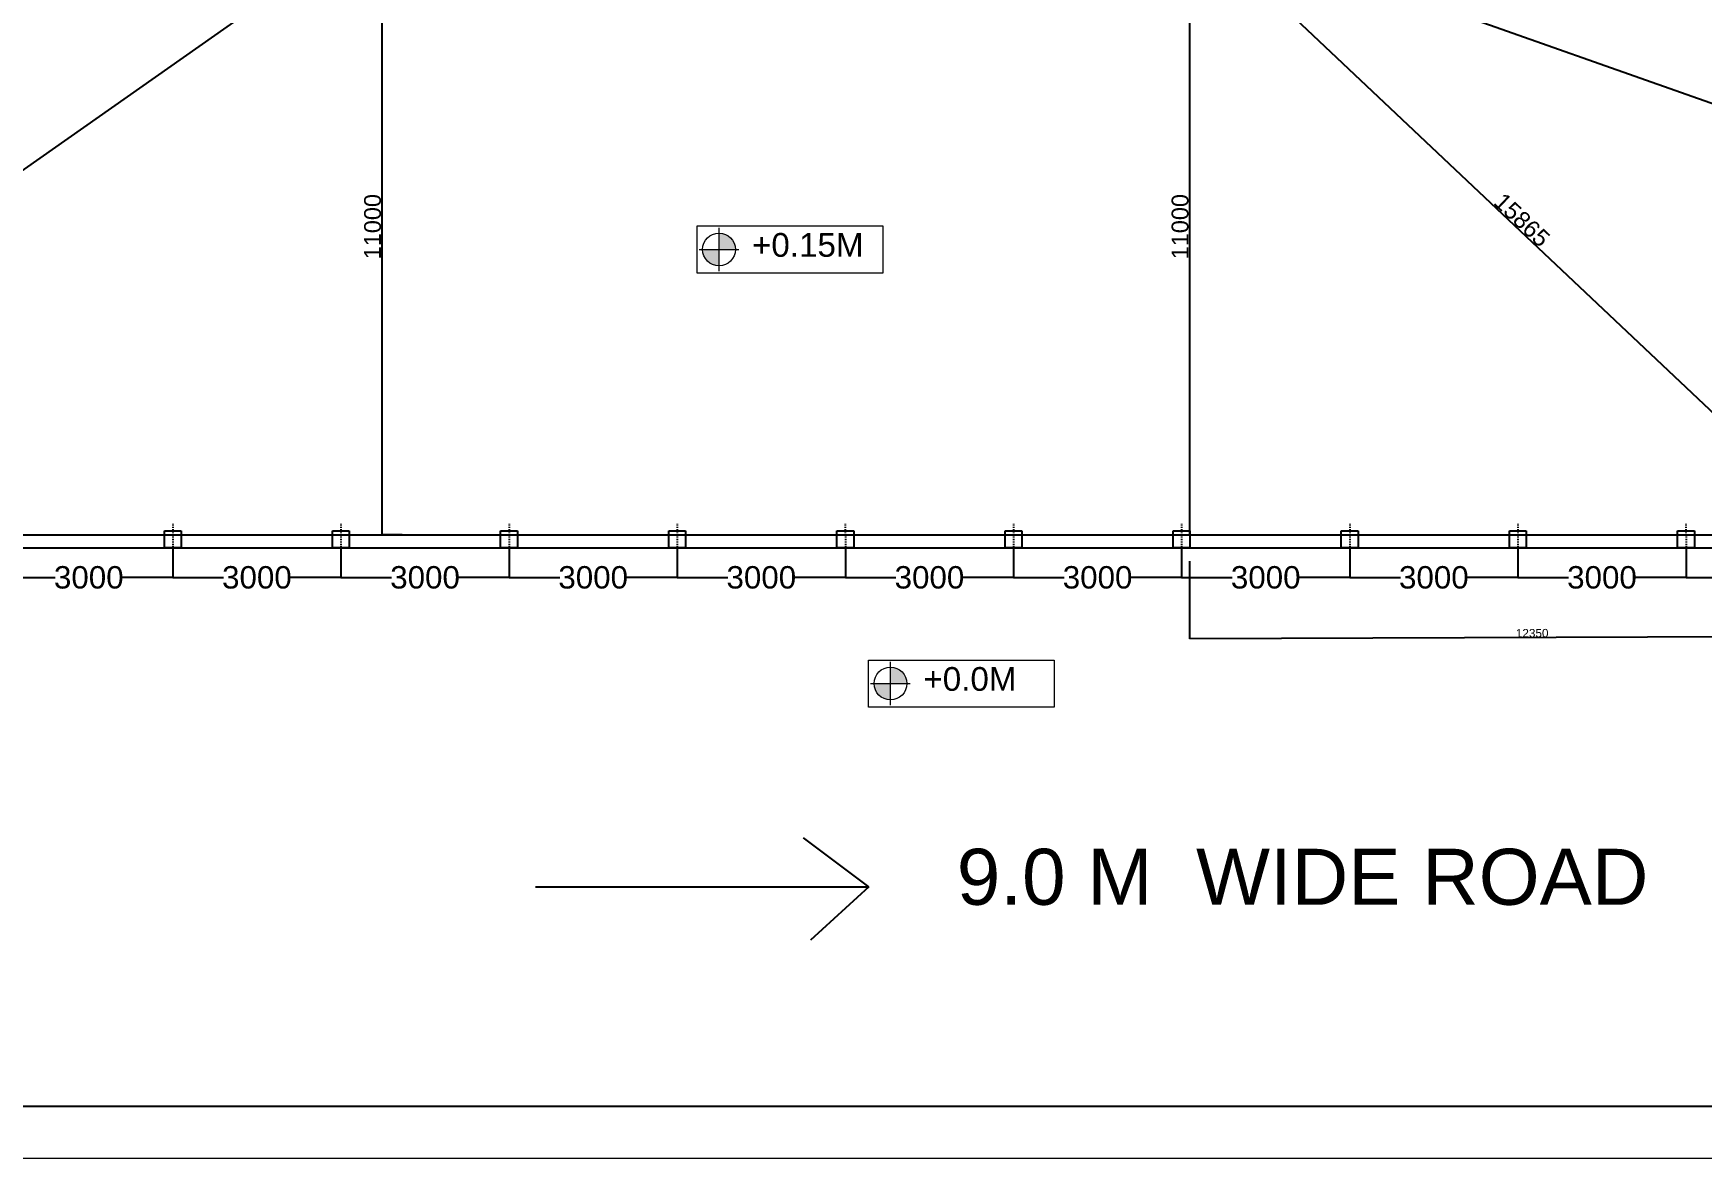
# Model space of a CAD drawing. Header units: millimetres. Extents: x -1932176 to 78768, y -1967 to 1266654.
# Drawn here: x -1684649 to -1654882, y 1133361 to 1153448 of the extents above; entities that cross this region are included whole.
import ezdxf

# ---------------------------------------------------------------- set-up
doc = ezdxf.new("R2010")
doc.units = ezdxf.units.MM
doc.linetypes.add('ACAD_ISO03W100', pattern=[30, 12, -18])
doc.layers.add('colins', color=10, linetype='Continuous')
for name, color, linetype, lineweight in [('LEVEL', 252, 'Continuous', 13), ('line', 7, 'Continuous', 25), ('s text', 114, 'Continuous', 25), ('SHEET', 7, 'Continuous', 13)]:
    doc.layers.add(name, color=color, linetype=linetype, lineweight=lineweight)
doc.styles.get("Standard").update_dxf_attribs({"font": 'arial.ttf'})
doc.dimstyles.new('ISO-25', dxfattribs={"dimtxt": 150, "dimasz": 2.5, "dimexe": 1.25, "dimexo": 0.625, "dimtad": 1, "dimtxsty": 'Standard', "dimcen": 2.5, "dimadec": 0, "dimazin": 0, "dimtfac": 1, "dimtmove": 0, "dimatfit": 3, "dimfxl": 1, "dimarcsym": 0})
doc.dimstyles.new('STANDARD$0', dxfattribs={"dimtxt": 0.25, "dimasz": 0.2, "dimexe": 0.18, "dimexo": 0.0625, "dimgap": 0.18, "dimtad": 0, "dimdec": 3, "dimzin": 0, "dimdsep": 46, "dimtxsty": 'Standard', "dimblk": 'ARCHTICK', "dimcen": 0, "dimclrd": 3, "dimclre": 1, "dimclrt": 1, "dimadec": 3, "dimazin": 0, "dimtfac": 0.3, "dimtdec": 3, "dimtix": 1, "dimtofl": 0, "dimtmove": 0, "dimatfit": 3, "dimldrblk": 'ARCHTICK', "dimfxl": 1, "dimtolj": 1, "dimtzin": 0, "dimarcsym": 0})

# ---------------------------------------------------------------- blocks, each defined once
blk = doc.blocks.new('*D348')
at = {"color": 0, "lineweight": -2, "transparency": 16777216}
for p, q in [((-1685160, 1144267), (-1685160, 1143735)), ((-1682160, 1144267), (-1682160, 1143735)), ((-1685160, 1143735), (-1684257, 1143735)), ((-1682161, 1143735), (-1683064, 1143735))]:
    blk.add_line(p, q, dxfattribs=at)
at = {"color": 0, "transparency": 16777216}
for points in [[(-1685160, 1143735), (-1685160, 1143735), (-1685160, 1143735)], [(-1682161, 1143735), (-1682161, 1143735), (-1682160, 1143735)]]:
    blk.add_solid(points, dxfattribs=at)
at = {"layer": 'Defpoints', "color": 0, "transparency": 16777216}
for p in [(-1685160, 1144267), (-1682160, 1144267), (-1682160, 1143735)]:
    blk.add_point(p, dxfattribs=at)
at = {"color": 0, "transparency": 16777216, "insert": (-1683660, 1143735), "char_height": 400, "attachment_point": 5}
blk.add_mtext('\\A1;3000', dxfattribs=at)
blk = doc.blocks.new('*D349')
at = {"color": 0, "lineweight": -2, "transparency": 16777216}
for p, q in [((-1682160, 1144267), (-1682160, 1143735)), ((-1679160, 1144267), (-1679160, 1143735)), ((-1682160, 1143735), (-1681257, 1143735)), ((-1679161, 1143735), (-1680064, 1143735))]:
    blk.add_line(p, q, dxfattribs=at)
at = {"color": 0, "transparency": 16777216}
for points in [[(-1682160, 1143735), (-1682160, 1143735), (-1682160, 1143735)], [(-1679161, 1143735), (-1679161, 1143735), (-1679160, 1143735)]]:
    blk.add_solid(points, dxfattribs=at)
at = {"layer": 'Defpoints', "color": 0, "transparency": 16777216}
for p in [(-1682160, 1144267), (-1679160, 1144267), (-1679160, 1143735)]:
    blk.add_point(p, dxfattribs=at)
at = {"color": 0, "transparency": 16777216, "insert": (-1680660, 1143735), "char_height": 400, "attachment_point": 5}
blk.add_mtext('\\A1;3000', dxfattribs=at)
blk = doc.blocks.new('*D350')
at = {"color": 0, "lineweight": -2, "transparency": 16777216}
for p, q in [((-1679160, 1144267), (-1679160, 1143735)), ((-1676160, 1144267), (-1676160, 1143735)), ((-1679160, 1143735), (-1678257, 1143735)), ((-1676161, 1143735), (-1677064, 1143735))]:
    blk.add_line(p, q, dxfattribs=at)
at = {"color": 0, "transparency": 16777216}
for points in [[(-1679160, 1143735), (-1679160, 1143735), (-1679160, 1143735)], [(-1676161, 1143735), (-1676161, 1143735), (-1676160, 1143735)]]:
    blk.add_solid(points, dxfattribs=at)
at = {"layer": 'Defpoints', "color": 0, "transparency": 16777216}
for p in [(-1679160, 1144267), (-1676160, 1144267), (-1676160, 1143735)]:
    blk.add_point(p, dxfattribs=at)
at = {"color": 0, "transparency": 16777216, "insert": (-1677660, 1143735), "char_height": 400, "attachment_point": 5}
blk.add_mtext('\\A1;3000', dxfattribs=at)
blk = doc.blocks.new('*D351')
at = {"color": 0, "lineweight": -2, "transparency": 16777216}
for p, q in [((-1676160, 1144267), (-1676160, 1143735)), ((-1673160, 1144267), (-1673160, 1143735)), ((-1676160, 1143735), (-1675257, 1143735)), ((-1673161, 1143735), (-1674064, 1143735))]:
    blk.add_line(p, q, dxfattribs=at)
at = {"color": 0, "transparency": 16777216}
for points in [[(-1676160, 1143735), (-1676160, 1143735), (-1676160, 1143735)], [(-1673161, 1143735), (-1673161, 1143735), (-1673160, 1143735)]]:
    blk.add_solid(points, dxfattribs=at)
at = {"layer": 'Defpoints', "color": 0, "transparency": 16777216}
for p in [(-1676160, 1144267), (-1673160, 1144267), (-1673160, 1143735)]:
    blk.add_point(p, dxfattribs=at)
at = {"color": 0, "transparency": 16777216, "insert": (-1674660, 1143735), "char_height": 400, "attachment_point": 5}
blk.add_mtext('\\A1;3000', dxfattribs=at)
blk = doc.blocks.new('*D352')
at = {"color": 0, "lineweight": -2, "transparency": 16777216}
for p, q in [((-1673160, 1144267), (-1673160, 1143735)), ((-1670160, 1144267), (-1670160, 1143735)), ((-1673160, 1143735), (-1672257, 1143735)), ((-1670161, 1143735), (-1671064, 1143735))]:
    blk.add_line(p, q, dxfattribs=at)
at = {"color": 0, "transparency": 16777216}
for points in [[(-1673160, 1143735), (-1673160, 1143735), (-1673160, 1143735)], [(-1670161, 1143735), (-1670161, 1143735), (-1670160, 1143735)]]:
    blk.add_solid(points, dxfattribs=at)
at = {"layer": 'Defpoints', "color": 0, "transparency": 16777216}
for p in [(-1673160, 1144267), (-1670160, 1144267), (-1670160, 1143735)]:
    blk.add_point(p, dxfattribs=at)
at = {"color": 0, "transparency": 16777216, "insert": (-1671660, 1143735), "char_height": 400, "attachment_point": 5}
blk.add_mtext('\\A1;3000', dxfattribs=at)
blk = doc.blocks.new('*D353')
at = {"color": 0, "lineweight": -2, "transparency": 16777216}
for p, q in [((-1670160, 1144267), (-1670160, 1143735)), ((-1667160, 1144267), (-1667160, 1143735)), ((-1670160, 1143735), (-1669257, 1143735)), ((-1667161, 1143735), (-1668064, 1143735))]:
    blk.add_line(p, q, dxfattribs=at)
at = {"color": 0, "transparency": 16777216}
for points in [[(-1670160, 1143735), (-1670160, 1143735), (-1670160, 1143735)], [(-1667161, 1143735), (-1667161, 1143735), (-1667160, 1143735)]]:
    blk.add_solid(points, dxfattribs=at)
at = {"layer": 'Defpoints', "color": 0, "transparency": 16777216}
for p in [(-1670160, 1144267), (-1667160, 1144267), (-1667160, 1143735)]:
    blk.add_point(p, dxfattribs=at)
at = {"color": 0, "transparency": 16777216, "insert": (-1668660, 1143735), "char_height": 400, "attachment_point": 5}
blk.add_mtext('\\A1;3000', dxfattribs=at)
blk = doc.blocks.new('*D354')
at = {"color": 0, "lineweight": -2, "transparency": 16777216}
for p, q in [((-1667160, 1144267), (-1667160, 1143735)), ((-1664160, 1144267), (-1664160, 1143735)), ((-1667160, 1143735), (-1666257, 1143735)), ((-1664161, 1143735), (-1665064, 1143735))]:
    blk.add_line(p, q, dxfattribs=at)
at = {"color": 0, "transparency": 16777216}
for points in [[(-1667160, 1143735), (-1667160, 1143735), (-1667160, 1143735)], [(-1664161, 1143735), (-1664161, 1143735), (-1664160, 1143735)]]:
    blk.add_solid(points, dxfattribs=at)
at = {"layer": 'Defpoints', "color": 0, "transparency": 16777216}
for p in [(-1667160, 1144267), (-1664160, 1144267), (-1664160, 1143735)]:
    blk.add_point(p, dxfattribs=at)
at = {"color": 0, "transparency": 16777216, "insert": (-1665660, 1143735), "char_height": 400, "attachment_point": 5}
blk.add_mtext('\\A1;3000', dxfattribs=at)
blk = doc.blocks.new('*D355')
at = {"color": 0, "lineweight": -2, "transparency": 16777216}
for p, q in [((-1664160, 1144267), (-1664160, 1143735)), ((-1661160, 1144267), (-1661160, 1143735)), ((-1664160, 1143735), (-1663257, 1143735)), ((-1661161, 1143735), (-1662064, 1143735))]:
    blk.add_line(p, q, dxfattribs=at)
at = {"color": 0, "transparency": 16777216}
for points in [[(-1664160, 1143735), (-1664160, 1143735), (-1664160, 1143735)], [(-1661161, 1143735), (-1661161, 1143735), (-1661160, 1143735)]]:
    blk.add_solid(points, dxfattribs=at)
at = {"layer": 'Defpoints', "color": 0, "transparency": 16777216}
for p in [(-1664160, 1144267), (-1661160, 1144267), (-1661160, 1143735)]:
    blk.add_point(p, dxfattribs=at)
at = {"color": 0, "transparency": 16777216, "insert": (-1662660, 1143735), "char_height": 400, "attachment_point": 5}
blk.add_mtext('\\A1;3000', dxfattribs=at)
blk = doc.blocks.new('*D356')
at = {"color": 0, "lineweight": -2, "transparency": 16777216}
for p, q in [((-1661160, 1144267), (-1661160, 1143734)), ((-1658160, 1144267), (-1658160, 1143734)), ((-1661160, 1143735), (-1660257, 1143735)), ((-1658161, 1143735), (-1659064, 1143735))]:
    blk.add_line(p, q, dxfattribs=at)
at = {"color": 0, "transparency": 16777216}
for points in [[(-1661160, 1143735), (-1661160, 1143735), (-1661160, 1143735)], [(-1658161, 1143735), (-1658161, 1143735), (-1658160, 1143735)]]:
    blk.add_solid(points, dxfattribs=at)
at = {"layer": 'Defpoints', "color": 0, "transparency": 16777216}
for p in [(-1661160, 1144267), (-1658160, 1144267), (-1658160, 1143735)]:
    blk.add_point(p, dxfattribs=at)
at = {"color": 0, "transparency": 16777216, "insert": (-1659660, 1143735), "char_height": 400, "attachment_point": 5}
blk.add_mtext('\\A1;3000', dxfattribs=at)
blk = doc.blocks.new('*D357')
at = {"color": 0, "lineweight": -2, "transparency": 16777216}
for p, q in [((-1658160, 1144267), (-1658160, 1143734)), ((-1655160, 1144267), (-1655160, 1143734)), ((-1658160, 1143735), (-1657257, 1143735)), ((-1655161, 1143735), (-1656064, 1143735))]:
    blk.add_line(p, q, dxfattribs=at)
at = {"color": 0, "transparency": 16777216}
for points in [[(-1658160, 1143735), (-1658160, 1143735), (-1658160, 1143735)], [(-1655161, 1143735), (-1655161, 1143735), (-1655160, 1143735)]]:
    blk.add_solid(points, dxfattribs=at)
at = {"layer": 'Defpoints', "color": 0, "transparency": 16777216}
for p in [(-1658160, 1144267), (-1655160, 1144267), (-1655160, 1143735)]:
    blk.add_point(p, dxfattribs=at)
at = {"color": 0, "transparency": 16777216, "insert": (-1656660, 1143735), "char_height": 400, "attachment_point": 5}
blk.add_mtext('\\A1;3000', dxfattribs=at)
blk = doc.blocks.new('*D535')
at = {"color": 0, "lineweight": -2, "transparency": 16777216}
for p, q in [((-1655160, 1144267), (-1655160, 1143734)), ((-1652184, 1144267), (-1652184, 1143734)), ((-1655160, 1143735), (-1654275, 1143735)), ((-1652184, 1143735), (-1653070, 1143735))]:
    blk.add_line(p, q, dxfattribs=at)
at = {"color": 0, "transparency": 16777216}
for points in [[(-1655160, 1143735), (-1655160, 1143735), (-1655160, 1143735)], [(-1652184, 1143735), (-1652184, 1143735), (-1652184, 1143735)]]:
    blk.add_solid(points, dxfattribs=at)
at = {"layer": 'Defpoints', "color": 0, "transparency": 16777216}
for p in [(-1655160, 1144267), (-1652184, 1144267), (-1652184, 1143735)]:
    blk.add_point(p, dxfattribs=at)
at = {"color": 0, "transparency": 16777216, "insert": (-1653672, 1143735), "char_height": 400, "attachment_point": 5}
blk.add_mtext('\\A1;2975', dxfattribs=at)
blk = doc.blocks.new('*D290')
at = {"color": 0, "lineweight": -2, "ltscale": 30, "transparency": 16777216}
for p, q in [((-1678071, 1155497), (-1678434, 1155497)), ((-1678432, 1155494), (-1678432, 1144499)), ((-1678071, 1144497), (-1678434, 1144497))]:
    blk.add_line(p, q, dxfattribs=at)
at = {"color": 0, "ltscale": 30, "transparency": 16777216}
for points in [[(-1678433, 1155494), (-1678432, 1155494), (-1678432, 1155497)], [(-1678433, 1144499), (-1678432, 1144499), (-1678432, 1144497)]]:
    blk.add_solid(points, dxfattribs=at)
at = {"layer": 'Defpoints', "color": 0, "ltscale": 30, "transparency": 16777216}
for p in [(-1678070, 1155497), (-1678432, 1144497), (-1678070, 1144497)]:
    blk.add_point(p, dxfattribs=at)
at = {"color": 0, "ltscale": 30, "transparency": 16777216, "insert": (-1678595, 1149997), "char_height": 300, "attachment_point": 5, "rotation": 90}
blk.add_mtext('11000', dxfattribs=at)
blk = doc.blocks.new('*D373')
at = {"color": 0, "lineweight": -2, "ltscale": 30, "transparency": 16777216}
for p, q in [((-1664017, 1155497), (-1664025, 1155497)), ((-1664023, 1155494), (-1664023, 1144499)), ((-1664017, 1144497), (-1664025, 1144497))]:
    blk.add_line(p, q, dxfattribs=at)
at = {"color": 0, "ltscale": 30, "transparency": 16777216}
for points in [[(-1664024, 1155494), (-1664023, 1155494), (-1664023, 1155497)], [(-1664024, 1144499), (-1664023, 1144499), (-1664023, 1144497)]]:
    blk.add_solid(points, dxfattribs=at)
at = {"layer": 'Defpoints', "color": 0, "ltscale": 30, "transparency": 16777216}
for p in [(-1664017, 1155497), (-1664023, 1144497), (-1664017, 1144497)]:
    blk.add_point(p, dxfattribs=at)
at = {"color": 0, "ltscale": 30, "transparency": 16777216, "insert": (-1664187, 1149997), "char_height": 300, "attachment_point": 5, "rotation": 90}
blk.add_mtext('11000', dxfattribs=at)
blk = doc.blocks.new('*D375')
at = {"color": 0, "lineweight": -2, "ltscale": 30, "transparency": 16777216}
for p, q in [((-1664016, 1155393), (-1663965, 1155447)), ((-1663964, 1155445), (-1652435, 1144552)), ((-1652483, 1144497), (-1652432, 1144551))]:
    blk.add_line(p, q, dxfattribs=at)
at = {"color": 0, "ltscale": 30, "transparency": 16777216}
for points in [[(-1663964, 1155445), (-1663965, 1155444), (-1663966, 1155446)], [(-1652434, 1144552), (-1652435, 1144552), (-1652433, 1144550)]]:
    blk.add_solid(points, dxfattribs=at)
at = {"layer": 'Defpoints', "color": 0, "ltscale": 30, "transparency": 16777216}
for p in [(-1664017, 1155393), (-1652433, 1144550), (-1652483, 1144497)]:
    blk.add_point(p, dxfattribs=at)
at = {"color": 0, "ltscale": 30, "transparency": 16777216, "insert": (-1658087, 1150117), "char_height": 300, "attachment_point": 5, "rotation": 316.6273}
blk.add_mtext('15865', dxfattribs=at)
blk = doc.blocks.new('*D293')
at = {"color": 0, "lineweight": -2, "ltscale": 30, "transparency": 16777216}
for p, q in [((-1678442, 1155504), (-1694086, 1144509)), ((-1678433, 1155495), (-1678441, 1155506)), ((-1694081, 1144497), (-1694089, 1144509))]:
    blk.add_line(p, q, dxfattribs=at)
at = {"color": 0, "ltscale": 30, "transparency": 16777216}
for points in [[(-1678443, 1155504), (-1678442, 1155504), (-1678440, 1155505)], [(-1694086, 1144510), (-1694086, 1144509), (-1694088, 1144508)]]:
    blk.add_solid(points, dxfattribs=at)
at = {"layer": 'Defpoints', "color": 0, "ltscale": 30, "transparency": 16777216}
for p in [(-1678433, 1155494), (-1694088, 1144508), (-1694080, 1144497)]:
    blk.add_point(p, dxfattribs=at)
at = {"color": 0, "ltscale": 30, "transparency": 16777216, "insert": (-1686358, 1150140), "char_height": 300, "attachment_point": 5, "rotation": 35.1001}
blk.add_mtext('19125', dxfattribs=at)
blk = doc.blocks.new('*D391')
at = {"color": 0, "lineweight": -2, "ltscale": 30, "transparency": 16777216}
for p, q in [((-1664016, 1155493), (-1664016, 1155493)), ((-1664014, 1155491), (-1632324, 1144285)), ((-1632322, 1144284), (-1632322, 1144283))]:
    blk.add_line(p, q, dxfattribs=at)
at = {"color": 0, "ltscale": 30, "transparency": 16777216}
for points in [[(-1664014, 1155491), (-1664014, 1155491), (-1664017, 1155492)], [(-1632324, 1144285), (-1632324, 1144285), (-1632322, 1144284)]]:
    blk.add_solid(points, dxfattribs=at)
at = {"layer": 'Defpoints', "color": 0, "ltscale": 30, "transparency": 16777216}
for p in [(-1664017, 1155492), (-1632322, 1144284), (-1632322, 1144284)]:
    blk.add_point(p, dxfattribs=at)
at = {"color": 0, "ltscale": 30, "transparency": 16777216, "insert": (-1648143, 1149961), "char_height": 150, "attachment_point": 5, "rotation": 340.5258}
blk.add_mtext('33620', dxfattribs=at)
blk = doc.blocks.new('*D303')
at = {"color": 0, "lineweight": -2, "ltscale": 30, "transparency": 16777216}
for p, q in [((-1664023, 1144028), (-1664018, 1142640)), ((-1651673, 1144070), (-1651668, 1142683)), ((-1651670, 1142684), (-1664016, 1142642))]:
    blk.add_line(p, q, dxfattribs=at)
at = {"color": 0, "ltscale": 30, "transparency": 16777216}
for points in [[(-1664016, 1142642), (-1664016, 1142641), (-1664018, 1142642)], [(-1651670, 1142684), (-1651670, 1142684), (-1651668, 1142684)]]:
    blk.add_solid(points, dxfattribs=at)
at = {"layer": 'Defpoints', "color": 0, "ltscale": 30, "transparency": 16777216}
for p in [(-1664023, 1144028), (-1651673, 1144071), (-1664018, 1142642)]:
    blk.add_point(p, dxfattribs=at)
at = {"color": 0, "ltscale": 30, "transparency": 16777216, "insert": (-1657906, 1142740), "char_height": 150, "attachment_point": 5, "rotation": 0.1972}
blk.add_mtext('12350', dxfattribs=at)

msp = doc.modelspace()

# ---------------------------------------------------------------- hatches: boundary and pattern name
at = {"layer": 'LEVEL'}
h = msp.add_hatch(color=7, dxfattribs=at)
h.dxf.hatch_style = 1
h.paths.add_polyline_path([(-1672414.52193, 1149591.75114), (-1672706.70896, 1149591.75114, 0.0015394316), (-1672706.7145, 1149589.95191, 0.4142135624), (-1672414.52193, 1149297.75934)])
h.paths.add_polyline_path([(-1672414.52193, 1149882.14448), (-1672414.52193, 1149591.75114), (-1672122.3349, 1149591.75114, 0.4124111554)])
h = msp.add_hatch(color=7, dxfattribs=at)
h.dxf.hatch_style = 1
h.paths.add_polyline_path([(-1669356.07825, 1141844.06155), (-1669648.26528, 1141844.06155, 0.0015394316), (-1669648.27082, 1141842.26232, 0.4142135624), (-1669356.07825, 1141550.06975)])
h.paths.add_polyline_path([(-1669356.07825, 1142134.4549), (-1669356.07825, 1141844.06155), (-1669063.89121, 1141844.06155, 0.4124111554)])

# ---------------------------------------------------------------- linework, layer by layer
at = {"linetype": 'ACAD_ISO03W100', "transparency": 16777216}
for p, q in [((-1682161.40848, 1144690.39246), (-1682160.28217, 1144178.8423)), ((-1679161.40848, 1144690.39246), (-1679160.28217, 1144178.8423)), ((-1676161.40848, 1144690.39246), (-1676160.28217, 1144178.8423)), ((-1673161.40848, 1144690.39246), (-1673160.28217, 1144178.8423)), ((-1670161.40848, 1144690.39246), (-1670160.28217, 1144178.8423)), ((-1667161.40848, 1144690.39246), (-1667160.28217, 1144178.8423)), ((-1664161.40848, 1144690.39246), (-1664160.28217, 1144178.8423)), ((-1661161.40848, 1144690.39246), (-1661160.28217, 1144178.8423)), ((-1658161.40848, 1144690.39246), (-1658160.28217, 1144178.8423)), ((-1655161.40848, 1144690.39246), (-1655160.28217, 1144178.8423))]:
    msp.add_line(p, q, dxfattribs=at)
at = {"transparency": 16777216}
for p, q in [((-1694310.47572, 1144266.74976), (-1652184.12323, 1144266.74976)), ((-1694080.47572, 1144496.74976), (-1651905.16934, 1144496.74976))]:
    msp.add_line(p, q, dxfattribs=at)
at = {"ltscale": 30}
msp.add_line((-1669741.18714, 1138212.97691), (-1670784.85945, 1137263.64411), dxfattribs=at)
at = {"color": 0}
msp.add_lwpolyline([(-1696591.75315, 1203284.97264), (-1615285.72256, 1203284.97264), (-1615285.72256, 1134290.70754), (-1696591.75315, 1134290.70754)], close=True, dxfattribs=at)
at = {"layer": 'colins', "transparency": 16777216}
for p, q in [((-1682311.40848, 1144566.74976), (-1682011.40848, 1144566.74976)), ((-1682311.40848, 1144266.74976), (-1682311.40848, 1144566.74976)), ((-1682011.40848, 1144566.74976), (-1682011.40848, 1144266.74976)), ((-1679311.40848, 1144566.74976), (-1679011.40848, 1144566.74976)), ((-1679311.40848, 1144266.74976), (-1679311.40848, 1144566.74976)), ((-1679011.40848, 1144566.74976), (-1679011.40848, 1144266.74976)), ((-1676311.40848, 1144566.74976), (-1676011.40848, 1144566.74976)), ((-1676311.40848, 1144266.74976), (-1676311.40848, 1144566.74976)), ((-1676011.40848, 1144566.74976), (-1676011.40848, 1144266.74976)), ((-1673311.40848, 1144566.74976), (-1673011.40848, 1144566.74976)), ((-1673311.40848, 1144266.74976), (-1673311.40848, 1144566.74976)), ((-1673011.40848, 1144566.74976), (-1673011.40848, 1144266.74976)), ((-1670311.40848, 1144566.74976), (-1670011.40848, 1144566.74976)), ((-1670311.40848, 1144266.74976), (-1670311.40848, 1144566.74976)), ((-1670011.40848, 1144566.74976), (-1670011.40848, 1144266.74976)), ((-1667311.40848, 1144566.74976), (-1667011.40848, 1144566.74976)), ((-1667311.40848, 1144266.74976), (-1667311.40848, 1144566.74976)), ((-1667011.40848, 1144566.74976), (-1667011.40848, 1144266.74976)), ((-1664311.40848, 1144566.74976), (-1664011.40848, 1144566.74976)), ((-1664311.40848, 1144266.74976), (-1664311.40848, 1144566.74976)), ((-1664011.40848, 1144566.74976), (-1664011.40848, 1144266.74976)), ((-1661311.40848, 1144566.74976), (-1661011.40848, 1144566.74976)), ((-1661311.40848, 1144266.74976), (-1661311.40848, 1144566.74976)), ((-1661011.40848, 1144566.74976), (-1661011.40848, 1144266.74976)), ((-1658311.40848, 1144566.74976), (-1658011.40848, 1144566.74976)), ((-1658311.40848, 1144266.74976), (-1658311.40848, 1144566.74976)), ((-1658011.40848, 1144566.74976), (-1658011.40848, 1144266.74976)), ((-1655311.40848, 1144566.74976), (-1655011.40848, 1144566.74976)), ((-1655311.40848, 1144266.74976), (-1655311.40848, 1144566.74976)), ((-1655011.40848, 1144566.74976), (-1655011.40848, 1144266.74976)), ((-1682011.40848, 1144266.74976), (-1682311.40848, 1144266.74976)), ((-1679011.40848, 1144266.74976), (-1679311.40848, 1144266.74976)), ((-1676011.40848, 1144266.74976), (-1676311.40848, 1144266.74976)), ((-1673011.40848, 1144266.74976), (-1673311.40848, 1144266.74976)), ((-1670011.40848, 1144266.74976), (-1670311.40848, 1144266.74976)), ((-1667011.40848, 1144266.74976), (-1667311.40848, 1144266.74976)), ((-1664011.40848, 1144266.74976), (-1664311.40848, 1144266.74976)), ((-1661011.40848, 1144266.74976), (-1661311.40848, 1144266.74976)), ((-1658011.40848, 1144266.74976), (-1658311.40848, 1144266.74976)), ((-1655011.40848, 1144266.74976), (-1655311.40848, 1144266.74976))]:
    msp.add_line(p, q, dxfattribs=at)
at = {"layer": 'LEVEL'}
for p, q in [((-1672414.52193, 1149204.44527), (-1672414.52193, 1149979.05701)), ((-1672768.59778, 1149591.75114), (-1672060.44608, 1149591.75114)), ((-1669356.07825, 1141456.75568), (-1669356.07825, 1142231.36742)), ((-1669710.1541, 1141844.06155), (-1669002.0024, 1141844.06155))]:
    msp.add_line(p, q, dxfattribs=at)
for points in [[(-1672806.7888, 1150009.60004), (-1669490.88956, 1150009.60004), (-1669490.88956, 1149166.78926), (-1672806.7888, 1149166.78926)], [(-1669748.34512, 1142261.91046), (-1666432.44588, 1142261.91046), (-1666432.44588, 1141419.09968), (-1669748.34512, 1141419.09968)]]:
    msp.add_lwpolyline(points, close=True, dxfattribs=at)
for centre in [(-1672414.52193, 1149589.95191), (-1669356.07825, 1141842.26232)]:
    msp.add_circle(centre, 292.19257, dxfattribs=at)
at = {"layer": 'line', "linetype": 'Continuous', "lineweight": 25, "transparency": 33554687}
for p, q in [((-1669741.18714, 1138212.97691), (-1670906.73864, 1139085.54379)), ((-1675686.73797, 1138212.97691), (-1669741.18714, 1138212.97691))]:
    msp.add_line(p, q, dxfattribs=at)
at = {"layer": 'SHEET', "linetype": 'ByBlock', "lineweight": 20, "ltscale": 0.7, "transparency": 33554671}
msp.add_lwpolyline([(-1697774.68259, 1204575.22887), (-1599181.47169, 1204575.22887), (-1599268.46692, 1133361.1748), (-1697861.67781, 1133361.1748)], close=True, dxfattribs=at)

# ---------------------------------------------------------------- texts
at = {"layer": 'LEVEL'}
for s, p in [('+0.15M', (-1671826.92415, 1149459.71602)), ('+0.0M', (-1668768.48046, 1141712.02644))]:
    msp.add_text(s, height=423.825741, dxfattribs=at).set_placement(p)
at = {"layer": 's text', "color": 0, "transparency": 33554687, "insert": (-1668172.5547, 1138892.21597), "char_height": 1000, "attachment_point": 1}
msp.add_mtext_dynamic_manual_height_columns('9.0 M  WIDE ROAD', width=15198.5715639, gutter_width=12.5, heights=[0], dxfattribs=at)

# ---------------------------------------------------------------- dimensions: what is measured, and where the dimension line sits
at = {"color": 252, "ltscale": 30}
for p1, p2, distance, text, picture, middle in [((-1678432.69428, 1155494.24976), (-1694080.47572, 1144496.74976), -13.4803, '19125', '*D293', (-1686358.16128, 1150140.02747)), ((-1664016.54834, 1155392.98997), (-1652483.1085, 1144496.74976), 73.42666, '15865', '*D375', (-1658087.34633, 1150116.85372))]:
    dim = msp.add_aligned_dim(p1=p1, p2=p2, distance=distance, text=text, dimstyle='ISO-25', override={"dimtxt": 300, "dimgap": 10}, dxfattribs=at)
    dim.commit()
    dim.dimension.update_dxf_attribs({"geometry": picture, "text_midpoint": middle})
for base, p1, p2, picture, middle in [((-1678432.27761, 1144496.74976), (-1678070.09628, 1155496.74976), (-1678070.09628, 1144496.74976), '*D290', (-1678595.44951, 1149996.74976)), ((-1664023.41976, 1144496.74976), (-1664016.54834, 1155496.74976), (-1664016.54834, 1144496.74976), '*D373', (-1664186.59165, 1149996.74976))]:
    dim = msp.add_linear_dim(base=base, p1=p1, p2=p2, angle=90, dimstyle='ISO-25', override={"dimtxt": 300, "dimgap": 10}, dxfattribs=at)
    dim.commit()
    dim.dimension.update_dxf_attribs({"geometry": picture, "text_midpoint": middle})
dim = msp.add_aligned_dim(p1=(-1664016.54751, 1155491.93575), p2=(-1632321.6262, 1144284.22701), distance=0, text='33620', dimstyle='ISO-25', dxfattribs=at)
dim.commit()
dim.dimension.update_dxf_attribs({"geometry": '*D391', "text_midpoint": (-1648143.32901, 1149960.92345)})
at = {"transparency": 16777216}
for base, p1, p2, picture, middle in [((-1682160.47572, 1143734.95516), (-1685160.47572, 1144266.74976), (-1682160.47572, 1144266.74976), '*D348', (-1683660.47572, 1143734.95516)), ((-1679160.47572, 1143734.95516), (-1682160.47572, 1144266.74976), (-1679160.47572, 1144266.74976), '*D349', (-1680660.47572, 1143734.95516)), ((-1676160.47572, 1143734.95516), (-1679160.47572, 1144266.74976), (-1676160.47572, 1144266.74976), '*D350', (-1677660.47572, 1143734.95516)), ((-1673160.47572, 1143734.95516), (-1676160.47572, 1144266.74976), (-1673160.47572, 1144266.74976), '*D351', (-1674660.47572, 1143734.95516)), ((-1670160.47572, 1143734.95516), (-1673160.47572, 1144266.74976), (-1670160.47572, 1144266.74976), '*D352', (-1671660.47572, 1143734.95516)), ((-1667160.47572, 1143734.77516), (-1670160.47572, 1144266.74976), (-1667160.47572, 1144266.74976), '*D353', (-1668660.47572, 1143734.77516)), ((-1664160.47572, 1143734.77516), (-1667160.47572, 1144266.74976), (-1664160.47572, 1144266.74976), '*D354', (-1665660.47572, 1143734.77516)), ((-1661160.47572, 1143734.77516), (-1664160.47572, 1144266.74976), (-1661160.47572, 1144266.74976), '*D355', (-1662660.47572, 1143734.77516)), ((-1658160.47572, 1143734.59516), (-1661160.47572, 1144266.74976), (-1658160.47572, 1144266.74976), '*D356', (-1659660.47572, 1143734.59516)), ((-1655160.47572, 1143734.59516), (-1658160.47572, 1144266.74976), (-1655160.47572, 1144266.74976), '*D357', (-1656660.47572, 1143734.59516))]:
    dim = msp.add_linear_dim(base=base, p1=p1, p2=p2, dimstyle='STANDARD$0', override={"dimtxt": 400, "dimasz": 0.18, "dimgap": 0.09, "dimdec": 0, "dimcen": 0.09, "dimclrd": 0, "dimclre": 0, "dimclrt": 0, "dimadec": 0, "dimtfac": 1, "dimtdec": 0, "dimtix": 0}, dxfattribs=at)
    dim.commit()
    dim.dimension.update_dxf_attribs({"geometry": picture, "text_midpoint": middle})
dim = msp.add_linear_dim(base=(-1652184.12323, 1143734.59516), p1=(-1655160.47572, 1144266.74976), p2=(-1652184.12323, 1144266.74976), text='2975', dimstyle='STANDARD$0', override={"dimtxt": 400, "dimasz": 0.18, "dimgap": 0.09, "dimdec": 0, "dimcen": 0.09, "dimclrd": 0, "dimclre": 0, "dimclrt": 0, "dimadec": 0, "dimtfac": 1, "dimtdec": 0, "dimtix": 0}, dxfattribs=at)
dim.commit()
dim.dimension.update_dxf_attribs({"geometry": '*D535', "text_midpoint": (-1653672.29947, 1143734.59516), "dimtype": 160})
at = {"color": 252, "ltscale": 30}
dim = msp.add_linear_dim(base=(-1664018.03268, 1142641.52383), p1=(-1651672.71738, 1144070.68302), p2=(-1664022.80485, 1144028.18028), angle=180.197182233, text='12350', dimstyle='ISO-25', dxfattribs=at)
dim.commit()
dim.dimension.update_dxf_attribs({"geometry": '*D303', "text_midpoint": (-1657906.12837, 1142662.55791), "dimtype": 161})

doc.saveas('drawing.dxf')
